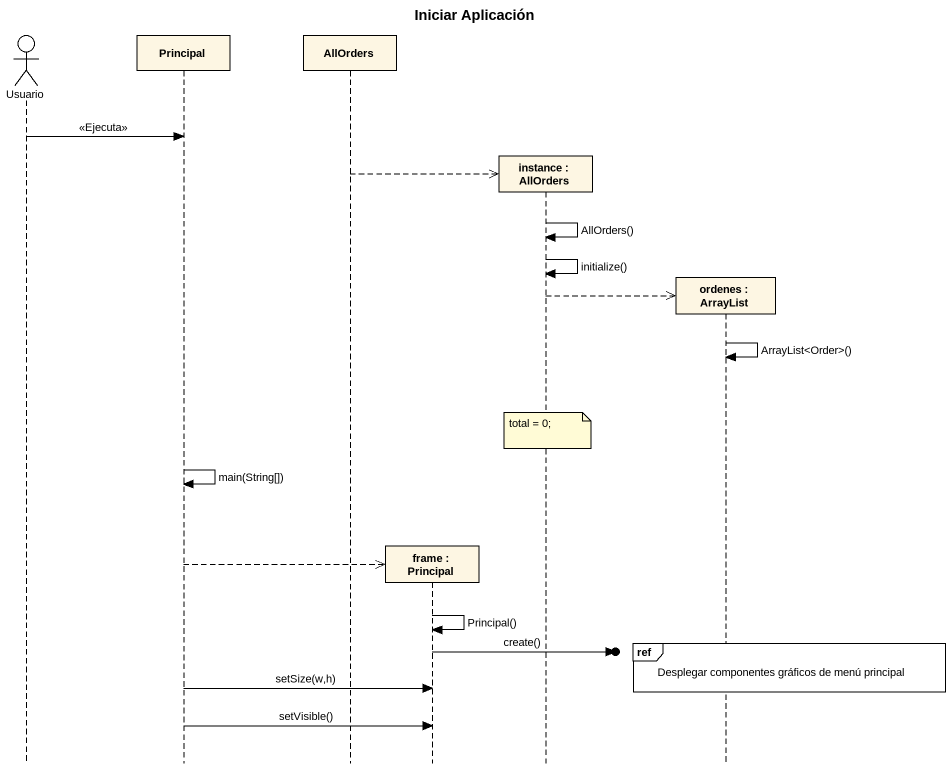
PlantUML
@startuml
title Iniciar Aplicación
hide footbox
actor Usuario
participant Principal
participant AllOrders
participant "frame : Principal" as frame_
participant "instance : AllOrders" as instance
participant "ordenes : ArrayList" as ordenes

Usuario -> Principal : <<Ejecuta>>
AllOrders -->> instance **
instance -> instance : AllOrders()
instance -> instance : initialize()
instance -->> ordenes **
ordenes -> ordenes : ArrayList<Order>()
note over instance : total = 0;
Principal -> Principal : main(String[])
Principal -->> frame_ **
frame_ -> frame_ : Principal()
ref over ordenes : Desplegar componentes gráficos de menú principal
frame_ ->o] : create()
Principal -> frame_ : setSize(w,h)
Principal -> frame_ : setVisible()
@enduml
